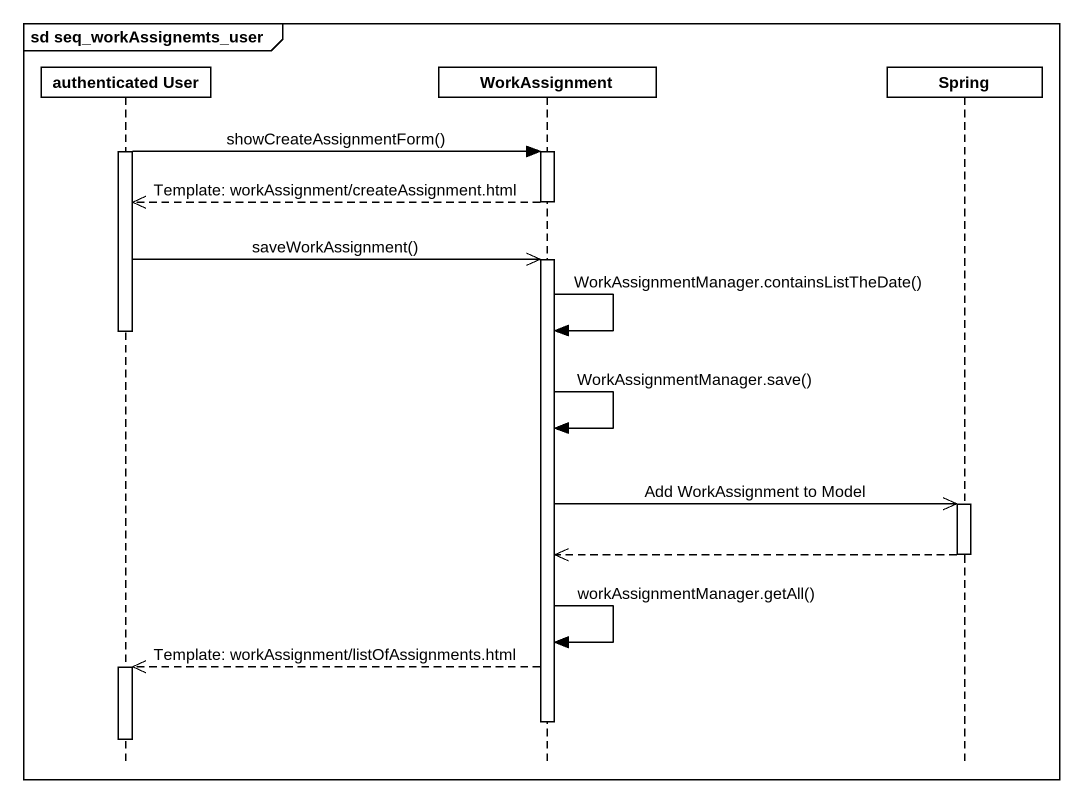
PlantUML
@startuml
mainframe sd seq_workAssignemts_user
hide footbox
participant "authenticated User" as authenticated_User
participant WorkAssignment
participant Spring

activate authenticated_User
authenticated_User -> WorkAssignment : showCreateAssignmentForm()
activate WorkAssignment
WorkAssignment -->> authenticated_User : Template: workAssignment/createAssignment.html
deactivate WorkAssignment
authenticated_User ->> WorkAssignment : saveWorkAssignment()
activate WorkAssignment
WorkAssignment -> WorkAssignment : WorkAssignmentManager.containsListTheDate()
deactivate authenticated_User
WorkAssignment -> WorkAssignment : WorkAssignmentManager.save()
WorkAssignment ->> Spring : Add WorkAssignment to Model
activate Spring
Spring -->> WorkAssignment
deactivate Spring
WorkAssignment -> WorkAssignment : workAssignmentManager.getAll()
WorkAssignment -->> authenticated_User : Template: workAssignment/listOfAssignments.html
activate authenticated_User
deactivate WorkAssignment
deactivate authenticated_User
@enduml
